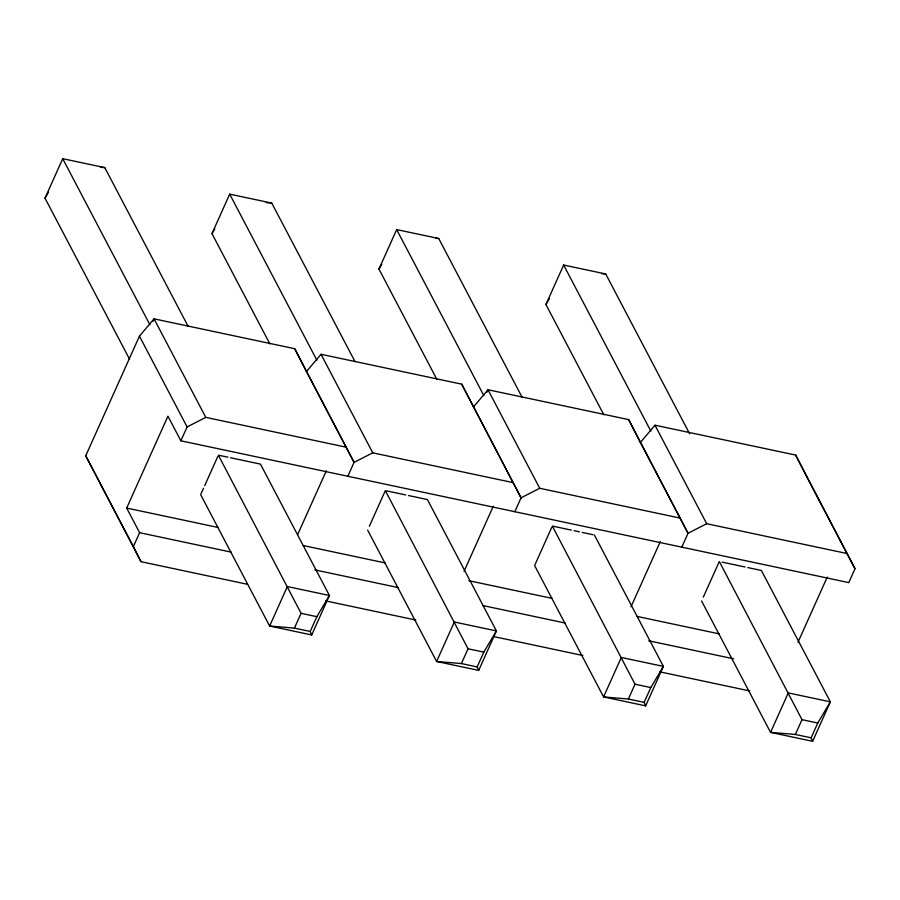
<?xml version="1.0" encoding="UTF-8"?>
<svg xmlns="http://www.w3.org/2000/svg" width="900" height="900" viewBox="0 0 900 900"><rect width="100%" height="100%" fill="white"/><g stroke="black" fill="none" stroke-linecap="round" stroke-linejoin="round"><path stroke-width="1.35" d="M129.578 359.246L45 198.157L62.719 158.692L104.794 167.625L188.066 326.239M247.534 584.314L140.996 561.69L85.725 455.794L139.444 336.15L154.058 318.848L294.728 348.716L354.071 462.375L347.839 476.246M152.91 321.401L154.058 318.848L205.785 417.375L346.466 447.244M269.876 343.901L211.972 233.606L229.691 194.141L271.766 203.074L355.039 361.688M231.311 552.161L139.612 532.688L126.675 508.061L167.94 416.171L180.866 440.798L848.768 582.604L855 568.721L795.656 455.074L654.975 425.205L640.373 442.507L688.028 533.273L681.795 547.155M140.996 561.69L133.38 546.57L139.612 532.688M180.866 440.798L187.099 426.926L205.785 417.375M203.513 488.272L200.655 494.64L269.629 626.029L311.704 634.961L329.423 595.485L260.449 464.108L230.591 457.762M204.66 485.73L217.8 456.446M436.849 379.35L378.956 269.066L396.675 229.59L438.739 238.523L522.023 397.136M297.664 534.577L326.317 470.756M311.704 634.961L310.207 631.474L316.845 616.669L329.423 595.485L287.347 586.553L269.629 626.029L294.424 628.121L301.072 613.316L218.374 455.175L227.88 457.189M369.349 526.275L385.346 490.624L468.045 648.765L483.829 652.117L496.406 630.934L427.421 499.556L408.42 495.517M486.855 392.31L488.002 389.756L628.684 419.614L688.028 533.273L706.714 523.733L847.395 553.601M603.832 414.799L545.929 304.515L563.648 265.039L605.722 273.971L689.648 433.822M464.074 571.298L493.29 506.216M514.822 511.695L521.044 497.824L539.73 488.284L680.411 518.153M367.627 530.089L436.613 661.477L461.407 663.57L468.045 648.765M478.688 670.41L496.406 630.934L454.331 622.001L436.613 661.477L478.688 670.41L477.18 666.923L483.829 652.117M551.756 527.344L534.611 565.538L603.585 696.926L645.66 705.859L663.379 666.394L594.394 535.005M631.046 606.746L660.262 541.665M645.66 705.859L644.153 702.371L650.801 687.566L663.379 666.394L621.304 657.461L603.585 696.926L628.38 699.019L635.029 684.214L552.33 526.072L571.331 530.1M703.294 597.173L719.303 561.521L802.001 719.674L817.774 723.015L830.351 701.842L761.377 570.454L747.799 567.574M798.019 642.206L827.246 577.114M701.584 600.986L770.558 732.375L795.352 734.467L802.001 719.674M812.633 741.308L830.351 701.842L788.276 692.91L770.558 732.375L812.633 741.308L811.136 737.82L817.774 723.015M45 198.157L48.499 192.274M211.972 233.606L214.774 228.904M378.956 269.066L381.746 264.352M545.929 304.515L549.416 298.631M513.439 482.692L372.757 452.835L354.071 462.375L306.416 371.599L321.03 354.296L461.711 384.165L521.044 497.824L461.711 384.165M473.389 407.048L488.002 389.756L539.73 488.284M100.665 167.276L104.794 167.625M266.254 202.612L271.766 203.074M435.994 238.297L438.739 238.523M601.582 273.623L605.722 273.971M386.707 490.905L405.709 494.944M574.043 530.685L579.465 531.832M582.188 532.406L593.044 534.712M722.014 562.095L745.087 567M126.675 508.061L218.385 527.524M303.233 545.546L385.358 562.972M468.844 580.702L552.33 598.421M637.189 616.444L719.314 633.881M314.798 569.88L398.284 587.61M483.142 605.621L565.267 623.059M648.754 640.789L733.613 658.8M325.721 600.908L415.868 620.055M494.066 636.649L582.851 655.504M659.678 671.816L749.824 690.952M301.072 613.316L316.845 616.669M635.029 684.214L650.801 687.566M294.424 628.121L310.207 631.474M461.407 663.57L477.18 666.923M628.38 699.019L644.153 702.371M795.352 734.467L811.136 737.82M807.998 479.194L855 568.721M654.975 425.205L706.714 523.733M563.648 265.039L650.824 431.089M396.675 229.59L483.851 395.64M321.03 354.296L372.757 452.835M229.691 194.141L316.868 360.191M62.719 158.692L149.895 324.743M139.444 336.15L187.099 426.926M85.725 455.794L133.38 546.57M795.656 455.074L807.345 477.956M628.684 419.614L640.373 442.507M294.728 348.716L306.416 371.599"/></g></svg>
